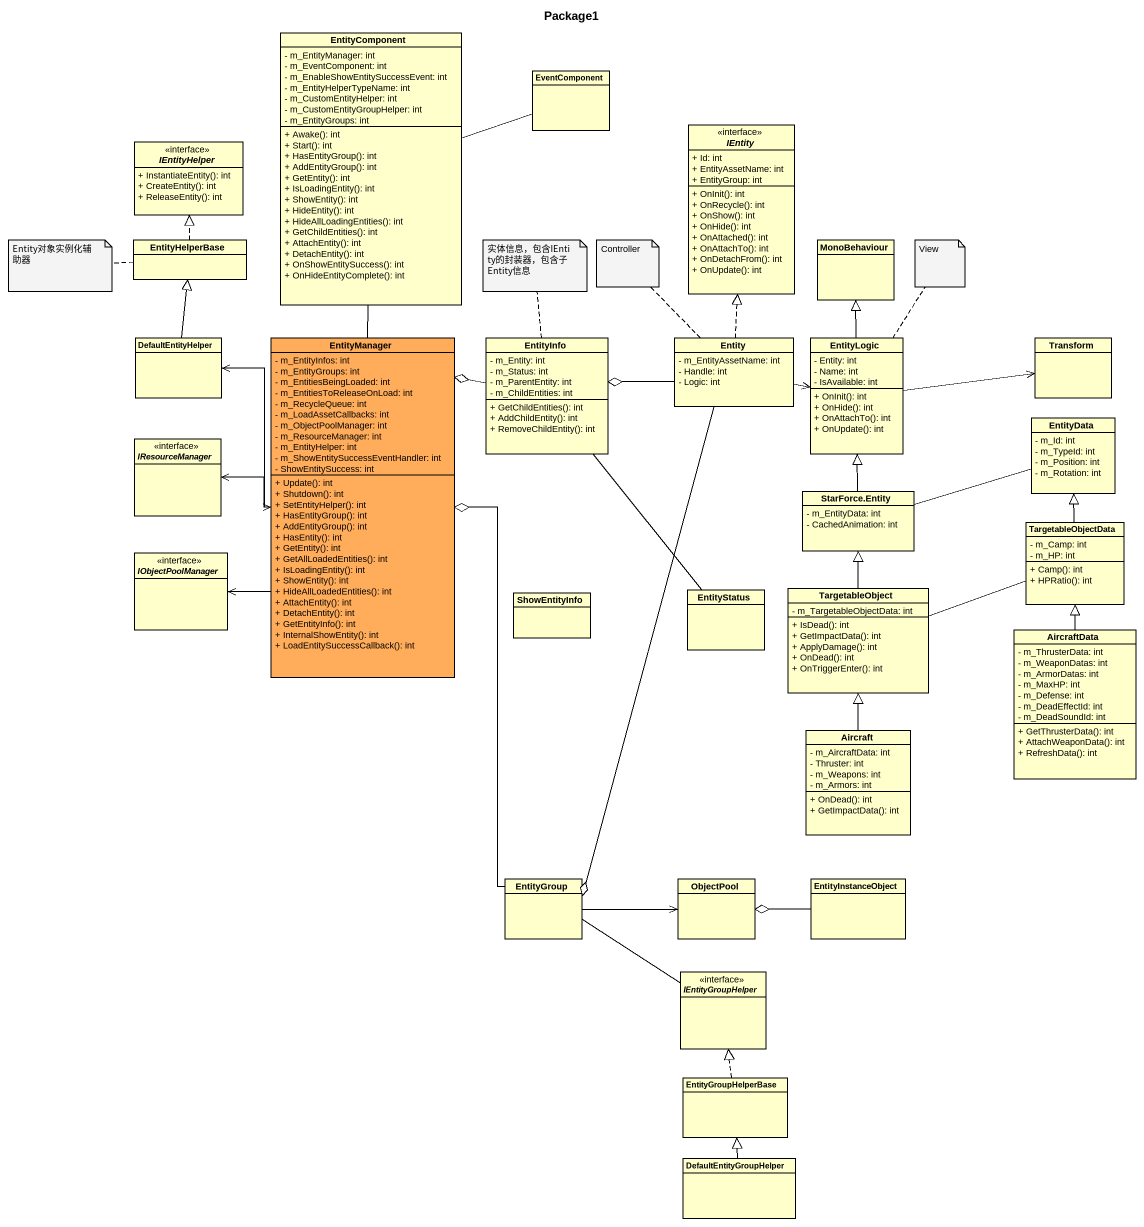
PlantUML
@startuml
title Package1
hide circle
hide empty members
skinparam classAttributeIconSize 0
class EntityComponent {
  - m_EntityManager: int
  - m_EventComponent: int
  - m_EnableShowEntitySuccessEvent: int
  - m_EntityHelperTypeName: int
  - m_CustomEntityHelper: int
  - m_CustomEntityGroupHelper: int
  - m_EntityGroups: int
  + Awake(): int
  + Start(): int
  + HasEntityGroup(): int
  + AddEntityGroup(): int
  + GetEntity(): int
  + IsLoadingEntity(): int
  + ShowEntity(): int
  + HideEntity(): int
  + HideAllLoadingEntities(): int
  + GetChildEntities(): int
  + AttachEntity(): int
  + DetachEntity(): int
  + OnShowEntitySuccess(): int
  + OnHideEntityComplete(): int
}
class EventComponent
interface IEntityHelper {
  + InstantiateEntity(): int
  + CreateEntity(): int
  + ReleaseEntity(): int
}
interface IEntity {
  + Id: int
  + EntityAssetName: int
  + EntityGroup: int
  + OnInit(): int
  + OnRecycle(): int
  + OnShow(): int
  + OnHide(): int
  + OnAttached(): int
  + OnAttachTo(): int
  + OnDetachFrom(): int
  + OnUpdate(): int
}
class EntityHelperBase
class MonoBehaviour
class DefaultEntityHelper
class EntityManager #FFAD5B {
  - m_EntityInfos: int
  - m_EntityGroups: int
  - m_EntitiesBeingLoaded: int
  - m_EntitiesToReleaseOnLoad: int
  - m_RecycleQueue: int
  - m_LoadAssetCallbacks: int
  - m_ObjectPoolManager: int
  - m_ResourceManager: int
  - m_EntityHelper: int
  - m_ShowEntitySuccessEventHandler: int
  - ShowEntitySuccess: int
  + Update(): int
  + Shutdown(): int
  + SetEntityHelper(): int
  + HasEntityGroup(): int
  + AddEntityGroup(): int
  + HasEntity(): int
  + GetEntity(): int
  + GetAllLoadedEntities(): int
  + IsLoadingEntity(): int
  + ShowEntity(): int
  + HideAllLoadedEntities(): int
  + AttachEntity(): int
  + DetachEntity(): int
  + GetEntityInfo(): int
  + InternalShowEntity(): int
  + LoadEntitySuccessCallback(): int
}
class EntityInfo {
  - m_Entity: int
  - m_Status: int
  - m_ParentEntity: int
  - m_ChildEntities: int
  + GetChildEntities(): int
  + AddChildEntity(): int
  + RemoveChildEntity(): int
}
class "Entity" as Entity_ {
  - m_EntityAssetName: int
  - Handle: int
  - Logic: int
}
class EntityLogic {
  - Entity: int
  - Name: int
  - IsAvailable: int
  + OnInit(): int
  + OnHide(): int
  + OnAttachTo(): int
  + OnUpdate(): int
}
class Transform
class EntityData {
  - m_Id: int
  - m_TypeId: int
  - m_Position: int
  - m_Rotation: int
}
interface IResourceManager
class "StarForce.Entity" as StarForce_Entity {
  - m_EntityData: int
  - CachedAnimation: int
}
class TargetableObjectData {
  - m_Camp: int
  - m_HP: int
  + Camp(): int
  + HPRatio(): int
}
interface IObjectPoolManager
class ShowEntityInfo
class EntityStatus
class TargetableObject {
  - m_TargetableObjectData: int
  + IsDead(): int
  + GetImpactData(): int
  + ApplyDamage(): int
  + OnDead(): int
  + OnTriggerEnter(): int
}
class AircraftData {
  - m_ThrusterData: int
  - m_WeaponDatas: int
  - m_ArmorDatas: int
  - m_MaxHP: int
  - m_Defense: int
  - m_DeadEffectId: int
  - m_DeadSoundId: int
  + GetThrusterData(): int
  + AttachWeaponData(): int
  + RefreshData(): int
}
class Aircraft {
  - m_AircraftData: int
  - Thruster: int
  - m_Weapons: int
  - m_Armors: int
  + OnDead(): int
  + GetImpactData(): int
}
class EntityGroup
class ObjectPool
class EntityInstanceObject
interface IEntityGroupHelper
class EntityGroupHelperBase
class DefaultEntityGroupHelper
EntityComponent -right- EventComponent
EntityComponent -- EntityManager
EntityHelperBase .up.|> IEntityHelper
DefaultEntityHelper -up-|> EntityHelperBase
EntityManager <-up-> DefaultEntityHelper
EntityManager -left-> IResourceManager
EntityManager -left-> IObjectPoolManager
EntityInfo --o EntityManager
Entity_ .up.|> IEntity
Entity_ -left-o EntityInfo
Entity_ -right-> EntityLogic
Entity_ --o EntityGroup
EntityLogic -up-|> MonoBehaviour
EntityLogic -right-> Transform
StarForce_Entity -up-|> EntityLogic
StarForce_Entity -right- EntityData
TargetableObjectData -up-|> EntityData
EntityStatus -up- EntityInfo
TargetableObject -up-|> StarForce_Entity
TargetableObject -right- TargetableObjectData
AircraftData -up-|> TargetableObjectData
Aircraft -up-|> TargetableObject
EntityGroup -up-o EntityManager
EntityGroup -right-> ObjectPool
EntityGroup -right- IEntityGroupHelper
EntityInstanceObject -left-o ObjectPool
EntityGroupHelperBase .up.|> IEntityGroupHelper
DefaultEntityGroupHelper -up-|> EntityGroupHelperBase
note left of EntityHelperBase : Entity对象实例化辅助器
note top of EntityInfo : 实体信息，包含IEntity的封装器，包含子Entity信息
note top of Entity_ : Controller
note top of EntityLogic : View
@enduml
